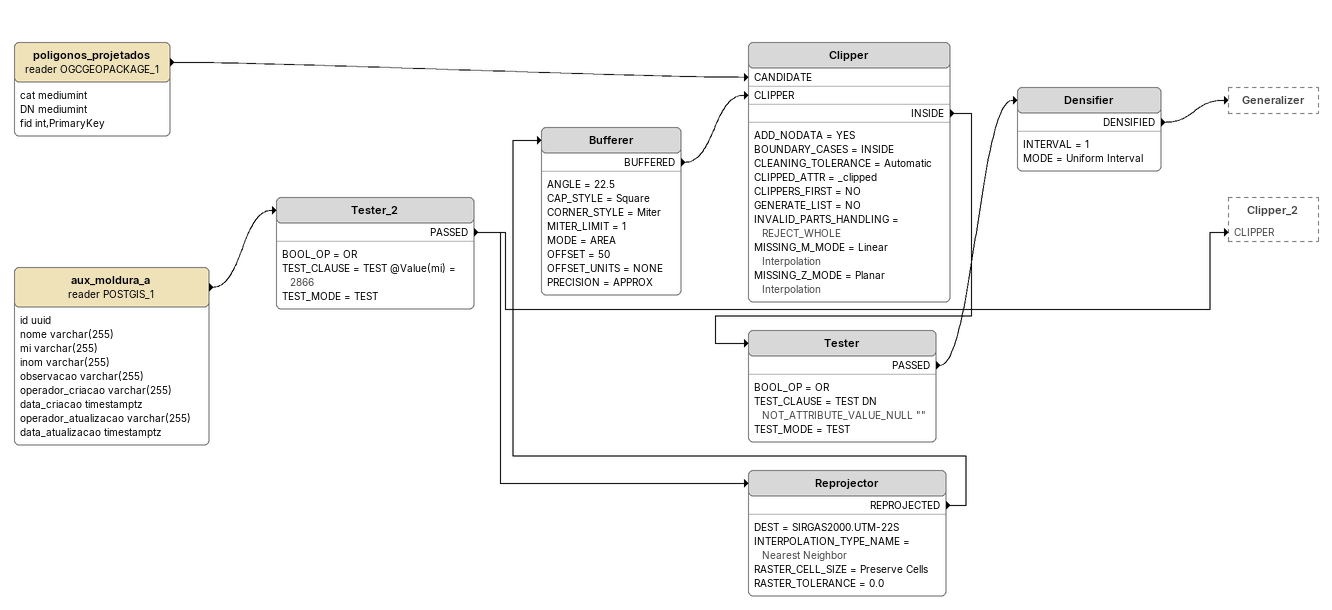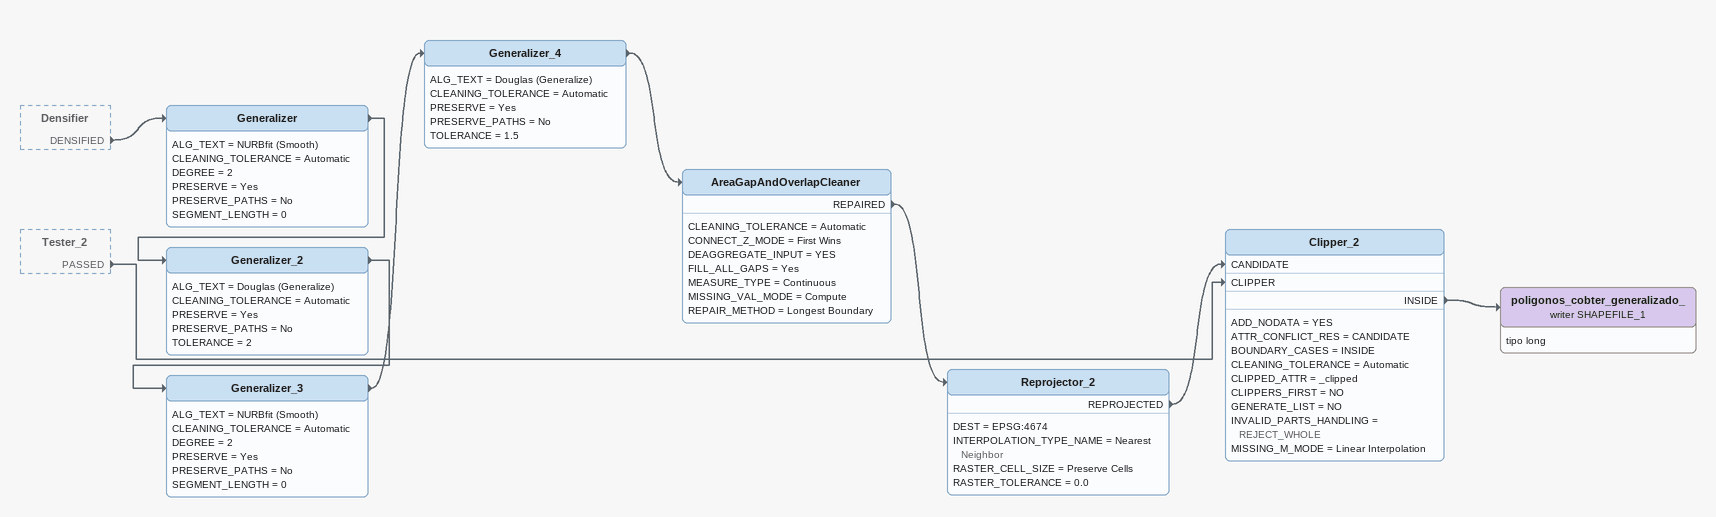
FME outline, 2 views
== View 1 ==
poligonos_projetados (reader OGCGEOPACKAGE_1)
    attributes: cat mediumint, DN mediumint, fid int,PrimaryKey
    -> Clipper [CANDIDATE]
aux_moldura_a (reader POSTGIS_1)
    attributes: id uuid, nome varchar(255), mi varchar(255), inom varchar(255), observacao varchar(255), operador_criacao varchar(255), data_criacao timestamptz, operador_atualizacao varchar(255), data_atualizacao timestamptz
    -> Tester_2
Tester_2
    BOOL_OP = OR
    TEST_CLAUSE = TEST @Value(mi) = 2866
    TEST_MODE = TEST
    PASSED -> Reprojector
    PASSED -> Clipper_2 [CLIPPER]
Reprojector
    DEST = SIRGAS2000.UTM-22S
    INTERPOLATION_TYPE_NAME = Nearest Neighbor
    RASTER_CELL_SIZE = Preserve Cells
    RASTER_TOLERANCE = 0.0
    REPROJECTED -> Bufferer
Bufferer
    ANGLE = 22.5
    CAP_STYLE = Square
    CORNER_STYLE = Miter
    MITER_LIMIT = 1
    MODE = AREA
    OFFSET = 50
    OFFSET_UNITS = NONE
    PRECISION = APPROX
    BUFFERED -> Clipper [CLIPPER]
Clipper
    ADD_NODATA = YES
    BOUNDARY_CASES = INSIDE
    CLEANING_TOLERANCE = Automatic
    CLIPPED_ATTR = _clipped
    CLIPPERS_FIRST = NO
    GENERATE_LIST = NO
    INVALID_PARTS_HANDLING = REJECT_WHOLE
    MISSING_M_MODE = Linear Interpolation
    MISSING_Z_MODE = Planar Interpolation
    INSIDE -> Tester
Tester
    BOOL_OP = OR
    TEST_CLAUSE = TEST DN NOT_ATTRIBUTE_VALUE_NULL ""
    TEST_MODE = TEST
    PASSED -> Densifier
Densifier
    INTERVAL = 1
    MODE = Uniform Interval
    DENSIFIED -> Generalizer

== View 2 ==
Densifier [outside]
    DENSIFIED -> Generalizer
Tester_2 [outside]
    PASSED -> Clipper_2 [CLIPPER]
Generalizer
    ALG_TEXT = NURBfit (Smooth)
    CLEANING_TOLERANCE = Automatic
    DEGREE = 2
    PRESERVE = Yes
    PRESERVE_PATHS = No
    SEGMENT_LENGTH = 0
    -> Generalizer_2
Generalizer_2
    ALG_TEXT = Douglas (Generalize)
    CLEANING_TOLERANCE = Automatic
    PRESERVE = Yes
    PRESERVE_PATHS = No
    TOLERANCE = 2
    -> Generalizer_3
Generalizer_3
    ALG_TEXT = NURBfit (Smooth)
    CLEANING_TOLERANCE = Automatic
    DEGREE = 2
    PRESERVE = Yes
    PRESERVE_PATHS = No
    SEGMENT_LENGTH = 0
    -> Generalizer_4
Generalizer_4
    ALG_TEXT = Douglas (Generalize)
    CLEANING_TOLERANCE = Automatic
    PRESERVE = Yes
    PRESERVE_PATHS = No
    TOLERANCE = 1.5
    -> AreaGapAndOverlapCleaner
AreaGapAndOverlapCleaner
    CLEANING_TOLERANCE = Automatic
    CONNECT_Z_MODE = First Wins
    DEAGGREGATE_INPUT = YES
    FILL_ALL_GAPS = Yes
    MEASURE_TYPE = Continuous
    MISSING_VAL_MODE = Compute
    REPAIR_METHOD = Longest Boundary
    REPAIRED -> Reprojector_2
Reprojector_2
    DEST = EPSG:4674
    INTERPOLATION_TYPE_NAME = Nearest Neighbor
    RASTER_CELL_SIZE = Preserve Cells
    RASTER_TOLERANCE = 0.0
    REPROJECTED -> Clipper_2 [CANDIDATE]
Clipper_2
    ADD_NODATA = YES
    ATTR_CONFLICT_RES = CANDIDATE
    BOUNDARY_CASES = INSIDE
    CLEANING_TOLERANCE = Automatic
    CLIPPED_ATTR = _clipped
    CLIPPERS_FIRST = NO
    GENERATE_LIST = NO
    INVALID_PARTS_HANDLING = REJECT_WHOLE
    MISSING_M_MODE = Linear Interpolation
    INSIDE -> poligonos_cobter_generalizado_ (writer SHAPEFILE_1)
poligonos_cobter_generalizado_ (writer SHAPEFILE_1)
    attributes: tipo long
